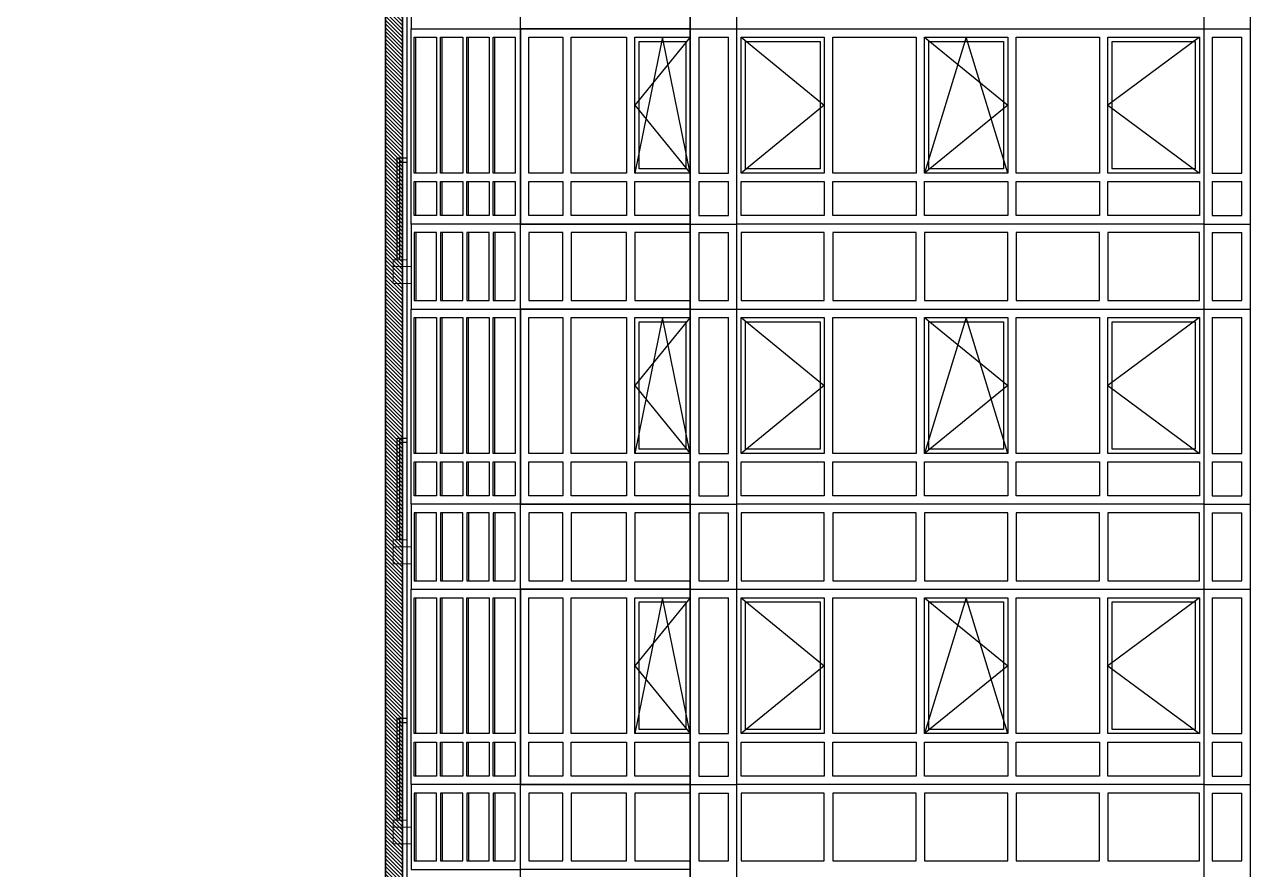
# Model space of a CAD drawing. Header units: inches. Extents: x -634 to 3638, y -6930911 to 5552.
# Drawn here: x 2108.79 to 2123.87, y 3399.65 to 3410.04 of the extents above; entities that cross this region are included whole.
import ezdxf

# ---------------------------------------------------------------- set-up
doc = ezdxf.new("R2010")
doc.units = ezdxf.units.IN
doc.header["$MEASUREMENT"] = 0
doc.linetypes.add('DASHED2', pattern=[9.525, 6.35, -3.175])
doc.layers.add('ELEV', color=134, linetype='Continuous', lineweight=18)
doc.layers.add('WALL_1', color=11, linetype='Continuous', lineweight=15)
for name, color, linetype in [('OGRAJDENIYE', 255, 'Continuous'), ('Okno', 150, 'Continuous'), ('WALL', 243, 'Continuous')]:
    doc.layers.add(name, color=color, linetype=linetype)

msp = doc.modelspace()

# ---------------------------------------------------------------- hatches: boundary and pattern name
at = {"layer": 'ELEV', "linetype": 'Continuous'}
h = msp.add_hatch(dxfattribs=at)
h.set_pattern_fill('ANSI31', color=256, scale=0.01044, style=0)
h.set_pattern_definition([(45, (1262.311104, 3366.587935), (-0.02343928418428, 0.02343928418428), [])])
edge = h.paths.add_edge_path()
edge.add_ellipse((1445.78234, 3471.96182), major_axis=(0, 6932302.83262), ratio=0.00000001506, start_angle=89.999976115149, end_angle=270.000023884851)
edge.add_line((1445.67794, 3474.85168), (1445.67794, 3528.48347))
edge.add_line((1445.67794, 3528.48347), (1445.88675, 3528.48347))
edge.add_line((1445.88675, 3528.48347), (1445.88675, 3474.85168))
h = msp.add_hatch(dxfattribs=at)
h.set_pattern_fill('ANSI31', color=256, scale=0.01044, angle=180, style=0)
h.set_pattern_definition([(135, (2251.666936, 3285.016235), (0.023439284, 0.023439284), [])])
h.paths.add_polyline_path([(2113.23118, 3396.17532), (2113.43664, 3396.33323), (2113.43999, 3396.3358), (2113.43999, 3448.16795), (2113.23118, 3448.16703)])

# ---------------------------------------------------------------- linework, layer by layer
at = {"layer": 'ELEV', "linetype": 'Continuous', "flags": 128}
for points in [[(2113.23118, 3448.16698, 0.02088, 0.02088, 0), (2113.23118, 3396.17532, 0.02088, 0.02088, 0)], [(2113.43999, 3448.16789, 0.02088, 0.02088, 0), (2113.43999, 3396.3358, 0.02088, 0.02088, 0)]]:
    msp.add_lwpolyline(points, format="xyseb", dxfattribs=at)
at = {"layer": 'OGRAJDENIYE', "color": 7, "linetype": 'Continuous'}
for p, q in [((2113.37474, 3408.39763), (2113.49585, 3408.39763)), ((2113.37474, 3407.14479), (2113.37474, 3408.39763)), ((2113.40606, 3407.14479), (2113.40606, 3408.39763)), ((2113.40606, 3408.34543), (2113.49585, 3408.34543)), ((2113.37474, 3404.95231), (2113.49585, 3404.95231)), ((2113.37474, 3403.69947), (2113.37474, 3404.95231)), ((2113.40606, 3403.69947), (2113.40606, 3404.95231)), ((2113.40606, 3404.90011), (2113.49585, 3404.90011)), ((2113.37474, 3401.50699), (2113.49585, 3401.50699)), ((2113.37474, 3400.25415), (2113.37474, 3401.50699)), ((2113.40606, 3400.25415), (2113.40606, 3401.50699)), ((2113.40606, 3401.45479), (2113.49585, 3401.45479))]:
    msp.add_line(p, q, dxfattribs=at)
at = {"layer": 'Okno', "color": 7}
for p, q in [((2113.60461, 3408.2097), (2113.60461, 3409.88016)), ((2113.92826, 3408.2097), (2113.92826, 3409.88016)), ((2114.25192, 3408.2097), (2114.25192, 3409.88016)), ((2114.57557, 3408.2097), (2114.57557, 3409.88016)), ((2113.60461, 3407.68768), (2113.60461, 3408.1053)), ((2113.92826, 3407.68768), (2113.92826, 3408.1053)), ((2114.25192, 3407.68768), (2114.25192, 3408.1053)), ((2114.57557, 3407.68768), (2114.57557, 3408.1053)), ((2113.60461, 3407.47888), (2113.60461, 3406.64365)), ((2113.92826, 3407.47888), (2113.92826, 3406.64365)), ((2114.25192, 3407.47888), (2114.25192, 3406.64365)), ((2114.57557, 3407.47888), (2114.57557, 3406.64365)), ((2113.60461, 3404.76438), (2113.60461, 3406.43484)), ((2113.92826, 3404.76438), (2113.92826, 3406.43484)), ((2114.25192, 3404.76438), (2114.25192, 3406.43484)), ((2114.57557, 3404.76438), (2114.57557, 3406.43484)), ((2113.60461, 3404.24236), (2113.60461, 3404.65998)), ((2113.92826, 3404.24236), (2113.92826, 3404.65998)), ((2114.25192, 3404.24236), (2114.25192, 3404.65998)), ((2114.57557, 3404.24236), (2114.57557, 3404.65998)), ((2113.60461, 3404.03356), (2113.60461, 3403.19833)), ((2113.92826, 3404.03356), (2113.92826, 3403.19833)), ((2114.25192, 3404.03356), (2114.25192, 3403.19833)), ((2114.57557, 3404.03356), (2114.57557, 3403.19833)), ((2113.60461, 3401.31906), (2113.60461, 3402.98952)), ((2113.92826, 3401.31906), (2113.92826, 3402.98952)), ((2114.25192, 3401.31906), (2114.25192, 3402.98952)), ((2114.57557, 3401.31906), (2114.57557, 3402.98952)), ((2113.60461, 3400.79704), (2113.60461, 3401.21466)), ((2113.92826, 3400.79704), (2113.92826, 3401.21466)), ((2114.25192, 3400.79704), (2114.25192, 3401.21466)), ((2114.57557, 3400.79704), (2114.57557, 3401.21466)), ((2113.60461, 3400.58824), (2113.60461, 3399.75301)), ((2113.92826, 3400.58824), (2113.92826, 3399.75301)), ((2114.25192, 3400.58824), (2114.25192, 3399.75301)), ((2114.57557, 3400.58824), (2114.57557, 3399.75301))]:
    msp.add_line(p, q, dxfattribs=at)
at = {"layer": 'Okno', "color": 7, "linetype": 'DASHED2', "ltscale": 0.4}
for p, q in [((2116.97562, 3409.88016), (2116.297, 3409.04493)), ((2116.63631, 3409.88016), (2116.297, 3408.2097)), ((2116.97562, 3408.2097), (2116.63631, 3409.88016)), ((2117.60309, 3409.88016), (2118.62624, 3409.04493)), ((2119.85821, 3409.88016), (2120.88136, 3409.04493)), ((2120.36978, 3409.88016), (2119.85821, 3408.2097)), ((2120.88136, 3408.2097), (2120.36978, 3409.88016)), ((2123.24088, 3409.88016), (2122.11333, 3409.04493)), ((2116.297, 3409.04493), (2116.97562, 3408.2097)), ((2118.62624, 3409.04493), (2117.60309, 3408.2097)), ((2120.88136, 3409.04493), (2119.85821, 3408.2097)), ((2122.11333, 3409.04493), (2123.24088, 3408.2097)), ((2116.97562, 3406.43484), (2116.297, 3405.59961)), ((2116.63631, 3406.43484), (2116.297, 3404.76438)), ((2116.97562, 3404.76438), (2116.63631, 3406.43484)), ((2117.60309, 3406.43484), (2118.62624, 3405.59961)), ((2119.85821, 3406.43484), (2120.88136, 3405.59961)), ((2120.36978, 3406.43484), (2119.85821, 3404.76438)), ((2120.88136, 3404.76438), (2120.36978, 3406.43484)), ((2123.24088, 3406.43484), (2122.11333, 3405.59961)), ((2116.297, 3405.59961), (2116.97562, 3404.76438)), ((2118.62624, 3405.59961), (2117.60309, 3404.76438)), ((2120.88136, 3405.59961), (2119.85821, 3404.76438)), ((2122.11333, 3405.59961), (2123.24088, 3404.76438)), ((2116.97562, 3402.98952), (2116.297, 3402.15429)), ((2116.63631, 3402.98952), (2116.297, 3401.31906)), ((2116.97562, 3401.31906), (2116.63631, 3402.98952)), ((2117.60309, 3402.98952), (2118.62624, 3402.15429)), ((2119.85821, 3402.98952), (2120.88136, 3402.15429)), ((2120.36978, 3402.98952), (2119.85821, 3401.31906)), ((2120.88136, 3401.31906), (2120.36978, 3402.98952)), ((2123.24088, 3402.98952), (2122.11333, 3402.15429)), ((2116.297, 3402.15429), (2116.97562, 3401.31906)), ((2118.62624, 3402.15429), (2117.60309, 3401.31906)), ((2120.88136, 3402.15429), (2119.85821, 3401.31906)), ((2122.11333, 3402.15429), (2123.24088, 3401.31906))]:
    msp.add_line(p, q, dxfattribs=at)
at = {"layer": 'Okno', "color": 7, "linetype": 'Continuous'}
for p, q in [((2116.97667, 3409.98456), (2117.55089, 3409.98456)), ((2117.08107, 3409.88016), (2117.44648, 3409.88016)), ((2123.29309, 3409.98456), (2123.86731, 3409.98456)), ((2123.39749, 3409.88016), (2123.7629, 3409.88016)), ((2117.08107, 3408.2097), (2117.44648, 3408.2097)), ((2123.39749, 3408.2097), (2123.7629, 3408.2097)), ((2117.08107, 3408.1053), (2117.44648, 3408.1053)), ((2123.39749, 3408.1053), (2123.7629, 3408.1053)), ((2117.08107, 3407.68768), (2117.44648, 3407.68768)), ((2123.39749, 3407.68768), (2123.7629, 3407.68768)), ((2116.97667, 3407.58328), (2117.55089, 3407.58328)), ((2117.08107, 3407.47888), (2117.44648, 3407.47888)), ((2123.29309, 3407.58328), (2123.86731, 3407.58328)), ((2123.39749, 3407.47888), (2123.7629, 3407.47888)), ((2117.08107, 3406.64365), (2117.44648, 3406.64365)), ((2123.39749, 3406.64365), (2123.7629, 3406.64365)), ((2116.97667, 3406.53924), (2117.55089, 3406.53924)), ((2117.08107, 3406.43484), (2117.44648, 3406.43484)), ((2123.29309, 3406.53924), (2123.86731, 3406.53924)), ((2123.39749, 3406.43484), (2123.7629, 3406.43484)), ((2117.08107, 3404.76438), (2117.44648, 3404.76438)), ((2123.39749, 3404.76438), (2123.7629, 3404.76438)), ((2117.08107, 3404.65998), (2117.44648, 3404.65998)), ((2123.39749, 3404.65998), (2123.7629, 3404.65998)), ((2116.97667, 3404.13796), (2117.55089, 3404.13796)), ((2117.08107, 3404.24236), (2117.44648, 3404.24236)), ((2123.29309, 3404.13796), (2123.86731, 3404.13796)), ((2123.39749, 3404.24236), (2123.7629, 3404.24236)), ((2117.08107, 3404.03356), (2117.44648, 3404.03356)), ((2123.39749, 3404.03356), (2123.7629, 3404.03356)), ((2116.97667, 3403.09392), (2117.55089, 3403.09392)), ((2117.08107, 3403.19833), (2117.44648, 3403.19833)), ((2123.29309, 3403.09392), (2123.86731, 3403.09392)), ((2123.39749, 3403.19833), (2123.7629, 3403.19833)), ((2117.08107, 3402.98952), (2117.44648, 3402.98952)), ((2123.39749, 3402.98952), (2123.7629, 3402.98952)), ((2117.08107, 3401.31906), (2117.44648, 3401.31906)), ((2123.39749, 3401.31906), (2123.7629, 3401.31906)), ((2117.08107, 3401.21466), (2117.44648, 3401.21466)), ((2123.39749, 3401.21466), (2123.7629, 3401.21466)), ((2116.97667, 3400.69264), (2117.55089, 3400.69264)), ((2117.08107, 3400.79704), (2117.44648, 3400.79704)), ((2123.29309, 3400.69264), (2123.86731, 3400.69264)), ((2123.39749, 3400.79704), (2123.7629, 3400.79704)), ((2117.08107, 3400.58824), (2117.44648, 3400.58824)), ((2123.39749, 3400.58824), (2123.7629, 3400.58824)), ((2117.08107, 3399.75301), (2117.44648, 3399.75301)), ((2123.39749, 3399.75301), (2123.7629, 3399.75301))]:
    msp.add_line(p, q, dxfattribs=at)
for points in [[(2117.55089, 3441.30565), (2116.97667, 3441.30565), (2116.97667, 3393.802), (2117.55089, 3393.802)], [(2123.86731, 3441.30565), (2123.29309, 3441.30565), (2123.29309, 3393.802), (2123.86731, 3393.802)]]:
    msp.add_lwpolyline(points, close=True, dxfattribs=at)
at = {"layer": 'Okno', "color": 7}
for points in [[(2114.88859, 3411.0286), (2113.54605, 3411.0286), (2113.54605, 3409.98456), (2114.88859, 3409.98456)], [(2114.88859, 3411.0286), (2116.97667, 3411.0286), (2116.97667, 3409.98456), (2114.88859, 3409.98456)], [(2113.54605, 3409.98456), (2114.88859, 3409.98456), (2114.88859, 3407.58328), (2113.54605, 3407.58328)], [(2113.58373, 3409.88016), (2113.85518, 3409.88016), (2113.85518, 3408.2097), (2113.58373, 3408.2097)], [(2113.90738, 3409.88016), (2114.17883, 3409.88016), (2114.17883, 3408.2097), (2113.90738, 3408.2097)], [(2114.23104, 3409.88016), (2114.50248, 3409.88016), (2114.50248, 3408.2097), (2114.23104, 3408.2097)], [(2114.55469, 3409.88016), (2114.82614, 3409.88016), (2114.82614, 3408.2097), (2114.55469, 3408.2097)], [(2114.88859, 3409.98456), (2116.97667, 3409.98456), (2116.97667, 3407.58328), (2114.88859, 3407.58328)], [(2114.993, 3409.88016), (2115.40957, 3409.88016), (2115.40957, 3408.2097), (2114.993, 3408.2097)], [(2115.51397, 3409.88016), (2116.1926, 3409.88016), (2116.1926, 3408.2097), (2115.51397, 3408.2097)], [(2116.297, 3409.88016), (2116.97562, 3409.88016), (2116.97562, 3408.2097), (2116.297, 3408.2097)], [(2117.55089, 3409.98456), (2123.29309, 3409.98456), (2123.29309, 3407.58328), (2117.55089, 3407.58328)], [(2117.60309, 3409.88016), (2118.62624, 3409.88016), (2118.62624, 3408.2097), (2117.60309, 3408.2097)], [(2118.73065, 3409.88016), (2119.7538, 3409.88016), (2119.7538, 3408.2097), (2118.73065, 3408.2097)], [(2119.85821, 3409.88016), (2120.88136, 3409.88016), (2120.88136, 3408.2097), (2119.85821, 3408.2097)], [(2120.98577, 3409.88016), (2122.00892, 3409.88016), (2122.00892, 3408.2097), (2120.98577, 3408.2097)], [(2122.11333, 3409.88016), (2123.24088, 3409.88016), (2123.24088, 3408.2097), (2122.11333, 3408.2097)], [(2116.3492, 3409.82796), (2116.92342, 3409.82796), (2116.92342, 3408.2619), (2116.3492, 3408.2619), (2116.3492, 3409.82796)], [(2117.65529, 3409.82796), (2118.57404, 3409.82796), (2118.57404, 3408.2619), (2117.65529, 3408.2619), (2117.65529, 3409.82796)], [(2119.91041, 3409.82796), (2120.82916, 3409.82796), (2120.82916, 3408.2619), (2119.91041, 3408.2619), (2119.91041, 3409.82796)], [(2122.16553, 3409.82796), (2123.18868, 3409.82796), (2123.18868, 3408.2619), (2122.16553, 3408.2619), (2122.16553, 3409.82796)], [(2113.58373, 3408.1053), (2113.85518, 3408.1053), (2113.85518, 3407.68768), (2113.58373, 3407.68768)], [(2113.90738, 3408.1053), (2114.17883, 3408.1053), (2114.17883, 3407.68768), (2113.90738, 3407.68768)], [(2114.23104, 3408.1053), (2114.50248, 3408.1053), (2114.50248, 3407.68768), (2114.23104, 3407.68768)], [(2114.55469, 3408.1053), (2114.82614, 3408.1053), (2114.82614, 3407.68768), (2114.55469, 3407.68768)], [(2114.993, 3408.1053), (2115.40957, 3408.1053), (2115.40957, 3407.68768), (2114.993, 3407.68768)], [(2115.51397, 3408.1053), (2116.1926, 3408.1053), (2116.1926, 3407.68768), (2115.51397, 3407.68768)], [(2116.297, 3408.1053), (2116.97562, 3408.1053), (2116.97562, 3407.68768), (2116.297, 3407.68768)], [(2117.60309, 3408.1053), (2118.62624, 3408.1053), (2118.62624, 3407.68768), (2117.60309, 3407.68768)], [(2118.73065, 3408.1053), (2119.7538, 3408.1053), (2119.7538, 3407.68768), (2118.73065, 3407.68768)], [(2119.85821, 3408.1053), (2120.88136, 3408.1053), (2120.88136, 3407.68768), (2119.85821, 3407.68768)], [(2120.98577, 3408.1053), (2122.00892, 3408.1053), (2122.00892, 3407.68768), (2120.98577, 3407.68768)], [(2122.11333, 3408.1053), (2123.24088, 3408.1053), (2123.24088, 3407.68768), (2122.11333, 3407.68768)], [(2114.88859, 3407.58328), (2113.54605, 3407.58328), (2113.54605, 3406.53924), (2114.88859, 3406.53924)], [(2113.85518, 3407.47888), (2113.58373, 3407.47888), (2113.58373, 3406.64365), (2113.85518, 3406.64365)], [(2114.17883, 3407.47888), (2113.90738, 3407.47888), (2113.90738, 3406.64365), (2114.17883, 3406.64365)], [(2114.50248, 3407.47888), (2114.23104, 3407.47888), (2114.23104, 3406.64365), (2114.50248, 3406.64365)], [(2114.82614, 3407.47888), (2114.55469, 3407.47888), (2114.55469, 3406.64365), (2114.82614, 3406.64365)], [(2114.88859, 3407.58328), (2116.97667, 3407.58328), (2116.97667, 3406.53924), (2114.88859, 3406.53924)], [(2115.40957, 3407.47888), (2114.993, 3407.47888), (2114.993, 3406.64365), (2115.40957, 3406.64365)], [(2116.1926, 3407.47888), (2115.51397, 3407.47888), (2115.51397, 3406.64365), (2116.1926, 3406.64365)], [(2116.97562, 3407.47888), (2116.297, 3407.47888), (2116.297, 3406.64365), (2116.97562, 3406.64365)], [(2118.62624, 3407.47888), (2117.60309, 3407.47888), (2117.60309, 3406.64365), (2118.62624, 3406.64365)], [(2119.7538, 3407.47888), (2118.73065, 3407.47888), (2118.73065, 3406.64365), (2119.7538, 3406.64365)], [(2120.88136, 3407.47888), (2119.85821, 3407.47888), (2119.85821, 3406.64365), (2120.88136, 3406.64365)], [(2122.00892, 3407.47888), (2120.98577, 3407.47888), (2120.98577, 3406.64365), (2122.00892, 3406.64365)], [(2123.24088, 3407.47888), (2122.11333, 3407.47888), (2122.11333, 3406.64365), (2123.24088, 3406.64365)], [(2113.54605, 3406.53924), (2114.88859, 3406.53924), (2114.88859, 3404.13796), (2113.54605, 3404.13796)], [(2113.58373, 3406.43484), (2113.85518, 3406.43484), (2113.85518, 3404.76438), (2113.58373, 3404.76438)], [(2113.90738, 3406.43484), (2114.17883, 3406.43484), (2114.17883, 3404.76438), (2113.90738, 3404.76438)], [(2114.23104, 3406.43484), (2114.50248, 3406.43484), (2114.50248, 3404.76438), (2114.23104, 3404.76438)], [(2114.55469, 3406.43484), (2114.82614, 3406.43484), (2114.82614, 3404.76438), (2114.55469, 3404.76438)], [(2114.88859, 3406.53924), (2116.97667, 3406.53924), (2116.97667, 3404.13796), (2114.88859, 3404.13796)], [(2114.993, 3406.43484), (2115.40957, 3406.43484), (2115.40957, 3404.76438), (2114.993, 3404.76438)], [(2115.51397, 3406.43484), (2116.1926, 3406.43484), (2116.1926, 3404.76438), (2115.51397, 3404.76438)], [(2116.297, 3406.43484), (2116.97562, 3406.43484), (2116.97562, 3404.76438), (2116.297, 3404.76438)], [(2117.55089, 3406.53924), (2123.29309, 3406.53924), (2123.29309, 3404.13796), (2117.55089, 3404.13796)], [(2117.60309, 3406.43484), (2118.62624, 3406.43484), (2118.62624, 3404.76438), (2117.60309, 3404.76438)], [(2118.73065, 3406.43484), (2119.7538, 3406.43484), (2119.7538, 3404.76438), (2118.73065, 3404.76438)], [(2119.85821, 3406.43484), (2120.88136, 3406.43484), (2120.88136, 3404.76438), (2119.85821, 3404.76438)], [(2120.98577, 3406.43484), (2122.00892, 3406.43484), (2122.00892, 3404.76438), (2120.98577, 3404.76438)], [(2122.11333, 3406.43484), (2123.24088, 3406.43484), (2123.24088, 3404.76438), (2122.11333, 3404.76438)], [(2116.3492, 3406.38264), (2116.92342, 3406.38264), (2116.92342, 3404.81658), (2116.3492, 3404.81658), (2116.3492, 3406.38264)], [(2117.65529, 3406.38264), (2118.57404, 3406.38264), (2118.57404, 3404.81658), (2117.65529, 3404.81658), (2117.65529, 3406.38264)], [(2119.91041, 3406.38264), (2120.82916, 3406.38264), (2120.82916, 3404.81658), (2119.91041, 3404.81658), (2119.91041, 3406.38264)], [(2122.16553, 3406.38264), (2123.18868, 3406.38264), (2123.18868, 3404.81658), (2122.16553, 3404.81658), (2122.16553, 3406.38264)], [(2113.58373, 3404.65998), (2113.85518, 3404.65998), (2113.85518, 3404.24236), (2113.58373, 3404.24236)], [(2113.90738, 3404.65998), (2114.17883, 3404.65998), (2114.17883, 3404.24236), (2113.90738, 3404.24236)], [(2114.23104, 3404.65998), (2114.50248, 3404.65998), (2114.50248, 3404.24236), (2114.23104, 3404.24236)], [(2114.55469, 3404.65998), (2114.82614, 3404.65998), (2114.82614, 3404.24236), (2114.55469, 3404.24236)], [(2114.993, 3404.65998), (2115.40957, 3404.65998), (2115.40957, 3404.24236), (2114.993, 3404.24236)], [(2115.51397, 3404.65998), (2116.1926, 3404.65998), (2116.1926, 3404.24236), (2115.51397, 3404.24236)], [(2116.297, 3404.65998), (2116.97562, 3404.65998), (2116.97562, 3404.24236), (2116.297, 3404.24236)], [(2117.60309, 3404.65998), (2118.62624, 3404.65998), (2118.62624, 3404.24236), (2117.60309, 3404.24236)], [(2118.73065, 3404.65998), (2119.7538, 3404.65998), (2119.7538, 3404.24236), (2118.73065, 3404.24236)], [(2119.85821, 3404.65998), (2120.88136, 3404.65998), (2120.88136, 3404.24236), (2119.85821, 3404.24236)], [(2120.98577, 3404.65998), (2122.00892, 3404.65998), (2122.00892, 3404.24236), (2120.98577, 3404.24236)], [(2122.11333, 3404.65998), (2123.24088, 3404.65998), (2123.24088, 3404.24236), (2122.11333, 3404.24236)], [(2114.88859, 3404.13796), (2113.54605, 3404.13796), (2113.54605, 3403.09392), (2114.88859, 3403.09392)], [(2114.88859, 3404.13796), (2116.97667, 3404.13796), (2116.97667, 3403.09392), (2114.88859, 3403.09392)], [(2113.85518, 3404.03356), (2113.58373, 3404.03356), (2113.58373, 3403.19833), (2113.85518, 3403.19833)], [(2114.17883, 3404.03356), (2113.90738, 3404.03356), (2113.90738, 3403.19833), (2114.17883, 3403.19833)], [(2114.50248, 3404.03356), (2114.23104, 3404.03356), (2114.23104, 3403.19833), (2114.50248, 3403.19833)], [(2114.82614, 3404.03356), (2114.55469, 3404.03356), (2114.55469, 3403.19833), (2114.82614, 3403.19833)], [(2115.40957, 3404.03356), (2114.993, 3404.03356), (2114.993, 3403.19833), (2115.40957, 3403.19833)], [(2116.1926, 3404.03356), (2115.51397, 3404.03356), (2115.51397, 3403.19833), (2116.1926, 3403.19833)], [(2116.97562, 3404.03356), (2116.297, 3404.03356), (2116.297, 3403.19833), (2116.97562, 3403.19833)], [(2118.62624, 3404.03356), (2117.60309, 3404.03356), (2117.60309, 3403.19833), (2118.62624, 3403.19833)], [(2119.7538, 3404.03356), (2118.73065, 3404.03356), (2118.73065, 3403.19833), (2119.7538, 3403.19833)], [(2120.88136, 3404.03356), (2119.85821, 3404.03356), (2119.85821, 3403.19833), (2120.88136, 3403.19833)], [(2122.00892, 3404.03356), (2120.98577, 3404.03356), (2120.98577, 3403.19833), (2122.00892, 3403.19833)], [(2123.24088, 3404.03356), (2122.11333, 3404.03356), (2122.11333, 3403.19833), (2123.24088, 3403.19833)], [(2113.54605, 3403.09392), (2114.88859, 3403.09392), (2114.88859, 3400.69264), (2113.54605, 3400.69264)], [(2114.88859, 3403.09392), (2116.97667, 3403.09392), (2116.97667, 3400.69264), (2114.88859, 3400.69264)], [(2117.55089, 3403.09392), (2123.29309, 3403.09392), (2123.29309, 3400.69264), (2117.55089, 3400.69264)], [(2113.58373, 3402.98952), (2113.85518, 3402.98952), (2113.85518, 3401.31906), (2113.58373, 3401.31906)], [(2113.90738, 3402.98952), (2114.17883, 3402.98952), (2114.17883, 3401.31906), (2113.90738, 3401.31906)], [(2114.23104, 3402.98952), (2114.50248, 3402.98952), (2114.50248, 3401.31906), (2114.23104, 3401.31906)], [(2114.55469, 3402.98952), (2114.82614, 3402.98952), (2114.82614, 3401.31906), (2114.55469, 3401.31906)], [(2114.993, 3402.98952), (2115.40957, 3402.98952), (2115.40957, 3401.31906), (2114.993, 3401.31906)], [(2115.51397, 3402.98952), (2116.1926, 3402.98952), (2116.1926, 3401.31906), (2115.51397, 3401.31906)], [(2116.297, 3402.98952), (2116.97562, 3402.98952), (2116.97562, 3401.31906), (2116.297, 3401.31906)], [(2116.3492, 3402.93732), (2116.92342, 3402.93732), (2116.92342, 3401.37126), (2116.3492, 3401.37126), (2116.3492, 3402.93732)], [(2117.60309, 3402.98952), (2118.62624, 3402.98952), (2118.62624, 3401.31906), (2117.60309, 3401.31906)], [(2117.65529, 3402.93732), (2118.57404, 3402.93732), (2118.57404, 3401.37126), (2117.65529, 3401.37126), (2117.65529, 3402.93732)], [(2118.73065, 3402.98952), (2119.7538, 3402.98952), (2119.7538, 3401.31906), (2118.73065, 3401.31906)], [(2119.85821, 3402.98952), (2120.88136, 3402.98952), (2120.88136, 3401.31906), (2119.85821, 3401.31906)], [(2119.91041, 3402.93732), (2120.82916, 3402.93732), (2120.82916, 3401.37126), (2119.91041, 3401.37126), (2119.91041, 3402.93732)], [(2120.98577, 3402.98952), (2122.00892, 3402.98952), (2122.00892, 3401.31906), (2120.98577, 3401.31906)], [(2122.11333, 3402.98952), (2123.24088, 3402.98952), (2123.24088, 3401.31906), (2122.11333, 3401.31906)], [(2122.16553, 3402.93732), (2123.18868, 3402.93732), (2123.18868, 3401.37126), (2122.16553, 3401.37126), (2122.16553, 3402.93732)], [(2113.58373, 3401.21466), (2113.85518, 3401.21466), (2113.85518, 3400.79704), (2113.58373, 3400.79704)], [(2113.90738, 3401.21466), (2114.17883, 3401.21466), (2114.17883, 3400.79704), (2113.90738, 3400.79704)], [(2114.23104, 3401.21466), (2114.50248, 3401.21466), (2114.50248, 3400.79704), (2114.23104, 3400.79704)], [(2114.55469, 3401.21466), (2114.82614, 3401.21466), (2114.82614, 3400.79704), (2114.55469, 3400.79704)], [(2114.993, 3401.21466), (2115.40957, 3401.21466), (2115.40957, 3400.79704), (2114.993, 3400.79704)], [(2115.51397, 3401.21466), (2116.1926, 3401.21466), (2116.1926, 3400.79704), (2115.51397, 3400.79704)], [(2116.297, 3401.21466), (2116.97562, 3401.21466), (2116.97562, 3400.79704), (2116.297, 3400.79704)], [(2117.60309, 3401.21466), (2118.62624, 3401.21466), (2118.62624, 3400.79704), (2117.60309, 3400.79704)], [(2118.73065, 3401.21466), (2119.7538, 3401.21466), (2119.7538, 3400.79704), (2118.73065, 3400.79704)], [(2119.85821, 3401.21466), (2120.88136, 3401.21466), (2120.88136, 3400.79704), (2119.85821, 3400.79704)], [(2120.98577, 3401.21466), (2122.00892, 3401.21466), (2122.00892, 3400.79704), (2120.98577, 3400.79704)], [(2122.11333, 3401.21466), (2123.24088, 3401.21466), (2123.24088, 3400.79704), (2122.11333, 3400.79704)], [(2114.88859, 3400.69264), (2113.54605, 3400.69264), (2113.54605, 3399.6486), (2114.88859, 3399.6486)], [(2114.88859, 3400.69264), (2116.97667, 3400.69264), (2116.97667, 3399.6486), (2114.88859, 3399.6486)], [(2113.85518, 3400.58824), (2113.58373, 3400.58824), (2113.58373, 3399.75301), (2113.85518, 3399.75301)], [(2114.17883, 3400.58824), (2113.90738, 3400.58824), (2113.90738, 3399.75301), (2114.17883, 3399.75301)], [(2114.50248, 3400.58824), (2114.23104, 3400.58824), (2114.23104, 3399.75301), (2114.50248, 3399.75301)], [(2114.82614, 3400.58824), (2114.55469, 3400.58824), (2114.55469, 3399.75301), (2114.82614, 3399.75301)], [(2115.40957, 3400.58824), (2114.993, 3400.58824), (2114.993, 3399.75301), (2115.40957, 3399.75301)], [(2116.1926, 3400.58824), (2115.51397, 3400.58824), (2115.51397, 3399.75301), (2116.1926, 3399.75301)], [(2116.97562, 3400.58824), (2116.297, 3400.58824), (2116.297, 3399.75301), (2116.97562, 3399.75301)], [(2118.62624, 3400.58824), (2117.60309, 3400.58824), (2117.60309, 3399.75301), (2118.62624, 3399.75301)], [(2119.7538, 3400.58824), (2118.73065, 3400.58824), (2118.73065, 3399.75301), (2119.7538, 3399.75301)], [(2120.88136, 3400.58824), (2119.85821, 3400.58824), (2119.85821, 3399.75301), (2120.88136, 3399.75301)], [(2122.00892, 3400.58824), (2120.98577, 3400.58824), (2120.98577, 3399.75301), (2122.00892, 3399.75301)], [(2123.24088, 3400.58824), (2122.11333, 3400.58824), (2122.11333, 3399.75301), (2123.24088, 3399.75301)]]:
    msp.add_lwpolyline(points, close=True, dxfattribs=at)
at = {"layer": 'Okno', "color": 7, "linetype": 'Continuous'}
for points in [[(2117.08107, 3409.88016), (2117.08107, 3408.2097)], [(2117.44648, 3408.2097), (2117.44648, 3409.88016)], [(2123.39749, 3409.88016), (2123.39749, 3408.2097)], [(2123.7629, 3408.2097), (2123.7629, 3409.88016)], [(2117.08107, 3408.1053), (2117.08107, 3407.68768)], [(2117.44648, 3407.68768), (2117.44648, 3408.1053)], [(2123.39749, 3408.1053), (2123.39749, 3407.68768)], [(2123.7629, 3407.68768), (2123.7629, 3408.1053)], [(2117.08107, 3407.47888), (2117.08107, 3406.64365)], [(2117.44648, 3406.64365), (2117.44648, 3407.47888)], [(2123.39749, 3407.47888), (2123.39749, 3406.64365)], [(2123.7629, 3406.64365), (2123.7629, 3407.47888)], [(2117.08107, 3406.43484), (2117.08107, 3404.76438)], [(2117.44648, 3404.76438), (2117.44648, 3406.43484)], [(2123.39749, 3406.43484), (2123.39749, 3404.76438)], [(2123.7629, 3404.76438), (2123.7629, 3406.43484)], [(2117.08107, 3404.65998), (2117.08107, 3404.24236)], [(2117.44648, 3404.24236), (2117.44648, 3404.65998)], [(2123.39749, 3404.65998), (2123.39749, 3404.24236)], [(2123.7629, 3404.24236), (2123.7629, 3404.65998)], [(2117.08107, 3404.03356), (2117.08107, 3403.19833)], [(2117.44648, 3403.19833), (2117.44648, 3404.03356)], [(2123.39749, 3404.03356), (2123.39749, 3403.19833)], [(2123.7629, 3403.19833), (2123.7629, 3404.03356)], [(2117.08107, 3402.98952), (2117.08107, 3401.31906)], [(2117.44648, 3401.31906), (2117.44648, 3402.98952)], [(2123.39749, 3402.98952), (2123.39749, 3401.31906)], [(2123.7629, 3401.31906), (2123.7629, 3402.98952)], [(2117.08107, 3401.21466), (2117.08107, 3400.79704)], [(2117.44648, 3400.79704), (2117.44648, 3401.21466)], [(2123.39749, 3401.21466), (2123.39749, 3400.79704)], [(2123.7629, 3400.79704), (2123.7629, 3401.21466)], [(2117.08107, 3400.58824), (2117.08107, 3399.75301)], [(2117.44648, 3399.75301), (2117.44648, 3400.58824)], [(2123.39749, 3400.58824), (2123.39749, 3399.75301)], [(2123.7629, 3399.75301), (2123.7629, 3400.58824)]]:
    msp.add_lwpolyline(points, dxfattribs=at)
at = {"layer": 'WALL', "color": 7, "linetype": 'Continuous'}
for p, q in [((2114.88859, 3396.5165), (2114.88859, 3445.5862)), ((2113.49585, 3396.41209), (2113.49594, 3441.30536)), ((2114.88859, 3396.82971), (2114.88859, 3441.25345)), ((2116.97667, 3393.27998), (2116.97667, 3441.30565)), ((2117.55089, 3393.27998), (2117.55089, 3441.30565)), ((2123.29309, 3441.30565), (2123.29309, 3393.27998))]:
    msp.add_line(p, q, dxfattribs=at)
at = {"layer": 'WALL_1', "color": 7, "linetype": 'Continuous'}
for p, q in [((2113.32254, 3406.85246), (2113.32254, 3407.14479)), ((2113.49585, 3407.14479), (2113.32254, 3407.14479)), ((2113.54598, 3407.06126), (2113.32254, 3407.06126)), ((2113.32256, 3406.85246), (2113.54598, 3406.85246)), ((2113.32254, 3403.40714), (2113.32254, 3403.69947)), ((2113.49585, 3403.69947), (2113.32254, 3403.69947)), ((2113.54598, 3403.61594), (2113.32254, 3403.61594)), ((2113.32256, 3403.40714), (2113.54598, 3403.40714)), ((2113.32254, 3399.96182), (2113.32254, 3400.25415)), ((2113.49585, 3400.25415), (2113.32254, 3400.25415)), ((2113.54597, 3400.17062), (2113.32254, 3400.17062)), ((2113.32256, 3399.96182), (2113.54597, 3399.96182))]:
    msp.add_line(p, q, dxfattribs=at)

doc.saveas('drawing.dxf')
